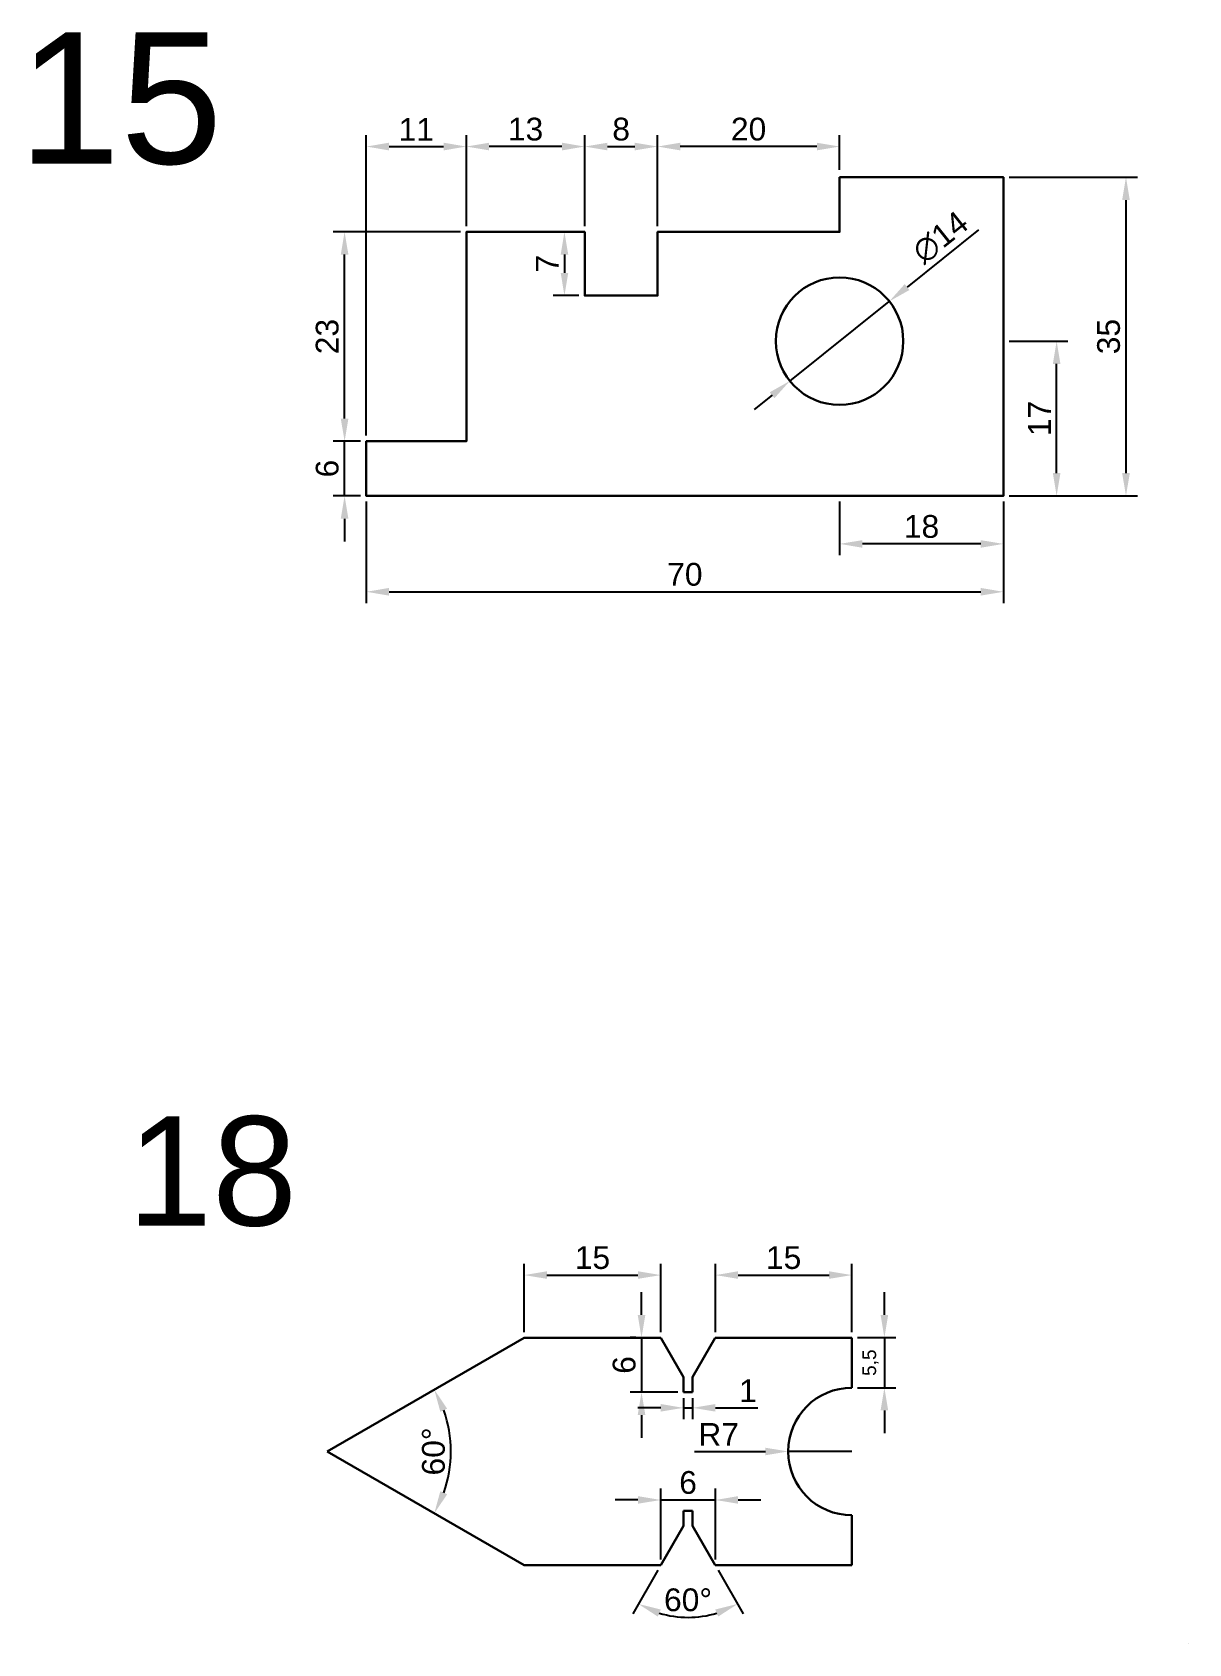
# Model space of a CAD drawing. Header units: millimetres. Extents: x 17 to 519, y -281 to 755.
# Drawn here: x 322.5 to 449.6, y 33.8 to 210.8 of the extents above; entities that cross this region are included whole.
import ezdxf

# ---------------------------------------------------------------- set-up
doc = ezdxf.new("R2010")
doc.units = ezdxf.units.MM
doc.layers.add('Contorno', color=255, linetype='Continuous', lineweight=30)
doc.layers.add('Cotas', color=5, linetype='Continuous', lineweight=9)
doc.styles.get("Standard").update_dxf_attribs({"font": 'arial.ttf'})
doc.dimstyles.new('ISO-25', dxfattribs={"dimtxt": 2.5, "dimasz": 2.5, "dimexe": 1.25, "dimexo": 0.625, "dimtad": 1, "dimtxsty": 'Standard', "dimcen": 2.5, "dimadec": 0, "dimazin": 0, "dimtfac": 1, "dimtmove": 0, "dimatfit": 3, "dimfxl": 1, "dimarcsym": 0})

# ---------------------------------------------------------------- blocks, each defined once
blk = doc.blocks.new('*D155')
at = {"layer": 'Cotas', "color": 0, "lineweight": -2, "transparency": 16777216}
for p, q in [((429.83, 194.87), (443.92, 194.87)), ((442.67, 192.37), (442.67, 162.37)), ((429.83, 159.87), (443.92, 159.87))]:
    blk.add_line(p, q, dxfattribs=at)
at = {"layer": 'Cotas', "color": 0, "transparency": 16777216}
for points in [[(442.25, 192.37), (443.09, 192.37), (442.67, 194.87)], [(442.25, 162.37), (443.09, 162.37), (442.67, 159.87)]]:
    blk.add_solid(points, dxfattribs=at)
at = {"layer": 'Defpoints', "color": 0, "transparency": 16777216}
for p in [(429.21, 194.87), (429.21, 159.87), (442.67, 159.87)]:
    blk.add_point(p, dxfattribs=at)
at = {"layer": 'Cotas', "color": 0, "transparency": 16777216, "insert": (440.77, 177.37), "char_height": 2.5, "attachment_point": 5, "rotation": 90}
blk.add_mtext('35', dxfattribs=at)
blk = doc.blocks.new('*D156')
at = {"layer": 'Cotas', "color": 0, "lineweight": -2, "transparency": 16777216}
for p, q in [((429.83, 176.87), (436.3, 176.87)), ((435.05, 162.37), (435.05, 174.37)), ((429.83, 159.87), (436.3, 159.87))]:
    blk.add_line(p, q, dxfattribs=at)
at = {"layer": 'Cotas', "color": 0, "transparency": 16777216}
for points in [[(434.64, 174.37), (435.47, 174.37), (435.05, 176.87)], [(434.64, 162.37), (435.47, 162.37), (435.05, 159.87)]]:
    blk.add_solid(points, dxfattribs=at)
at = {"layer": 'Defpoints', "color": 0, "transparency": 16777216}
for p in [(429.21, 176.87), (435.05, 176.87), (429.21, 159.87)]:
    blk.add_point(p, dxfattribs=at)
at = {"layer": 'Cotas', "color": 0, "transparency": 16777216, "insert": (433.17, 168.37), "char_height": 2.5, "attachment_point": 5, "rotation": 90}
blk.add_mtext('17', dxfattribs=at)
blk = doc.blocks.new('*D157')
at = {"layer": 'Cotas', "color": 0, "lineweight": -2, "transparency": 16777216}
for p, q in [((359.21, 159.24), (359.21, 148.09)), ((429.21, 159.24), (429.21, 148.09)), ((361.71, 149.34), (426.71, 149.34))]:
    blk.add_line(p, q, dxfattribs=at)
at = {"layer": 'Cotas', "color": 0, "transparency": 16777216}
for points in [[(361.71, 149.76), (361.71, 148.92), (359.21, 149.34)], [(426.71, 149.76), (426.71, 148.92), (429.21, 149.34)]]:
    blk.add_solid(points, dxfattribs=at)
at = {"layer": 'Defpoints', "color": 0, "transparency": 16777216}
for p in [(359.21, 159.87), (429.21, 159.87), (429.21, 149.34)]:
    blk.add_point(p, dxfattribs=at)
at = {"layer": 'Cotas', "color": 0, "transparency": 16777216, "insert": (394.21, 151.24), "char_height": 2.5, "attachment_point": 5}
blk.add_mtext('70', dxfattribs=at)
blk = doc.blocks.new('*D158')
at = {"layer": 'Cotas', "color": 0, "lineweight": -2, "transparency": 16777216}
for p, q in [((411.21, 159.24), (411.21, 153.35)), ((429.21, 159.24), (429.21, 153.35)), ((426.71, 154.6), (413.71, 154.6))]:
    blk.add_line(p, q, dxfattribs=at)
at = {"layer": 'Cotas', "color": 0, "transparency": 16777216}
for points in [[(413.71, 155.01), (413.71, 154.18), (411.21, 154.6)], [(426.71, 155.01), (426.71, 154.18), (429.21, 154.6)]]:
    blk.add_solid(points, dxfattribs=at)
at = {"layer": 'Defpoints', "color": 0, "transparency": 16777216}
for p in [(411.21, 159.87), (429.21, 159.87), (411.21, 154.6)]:
    blk.add_point(p, dxfattribs=at)
at = {"layer": 'Cotas', "color": 0, "transparency": 16777216, "insert": (420.21, 156.5), "char_height": 2.5, "attachment_point": 5}
blk.add_mtext('18', dxfattribs=at)
blk = doc.blocks.new('*D159')
at = {"layer": 'Cotas', "color": 0, "lineweight": -2, "transparency": 16777216}
for p, q in [((426.46, 189.08), (418.62, 182.81)), ((405.74, 172.49), (416.67, 181.24)), ((403.79, 170.93), (401.84, 169.37))]:
    blk.add_line(p, q, dxfattribs=at)
at = {"layer": 'Cotas', "color": 0, "transparency": 16777216}
for points in [[(418.36, 183.13), (418.88, 182.48), (416.67, 181.24)], [(403.53, 171.25), (404.05, 170.6), (405.74, 172.49)]]:
    blk.add_solid(points, dxfattribs=at)
at = {"layer": 'Defpoints', "color": 0, "transparency": 16777216}
for p in [(416.67, 181.24), (405.74, 172.49)]:
    blk.add_point(p, dxfattribs=at)
at = {"layer": 'Cotas', "color": 0, "transparency": 16777216, "insert": (422.29, 188.26), "char_height": 2.5, "attachment_point": 5, "rotation": 38.6856}
blk.add_mtext('∅14', dxfattribs=at)
blk = doc.blocks.new('*D160')
at = {"layer": 'Cotas', "color": 0, "lineweight": -2, "transparency": 16777216}
for p, q in [((356.83, 168.37), (356.83, 170.87)), ((358.58, 165.87), (355.58, 165.87)), ((356.83, 159.87), (356.83, 165.87)), ((358.58, 159.87), (355.58, 159.87)), ((356.83, 157.37), (356.83, 154.87))]:
    blk.add_line(p, q, dxfattribs=at)
at = {"layer": 'Cotas', "color": 0, "transparency": 16777216}
for points in [[(356.41, 168.37), (357.25, 168.37), (356.83, 165.87)], [(356.41, 157.37), (357.25, 157.37), (356.83, 159.87)]]:
    blk.add_solid(points, dxfattribs=at)
at = {"layer": 'Defpoints', "color": 0, "transparency": 16777216}
for p in [(356.83, 165.87), (359.21, 165.87), (359.21, 159.87)]:
    blk.add_point(p, dxfattribs=at)
at = {"layer": 'Cotas', "color": 0, "transparency": 16777216, "insert": (354.93, 162.87), "char_height": 2.5, "attachment_point": 5, "rotation": 90}
blk.add_mtext('6', dxfattribs=at)
blk = doc.blocks.new('*D161')
at = {"layer": 'Cotas', "color": 0, "lineweight": -2, "transparency": 16777216}
for p, q in [((369.58, 188.87), (355.58, 188.87)), ((356.83, 168.37), (356.83, 186.37)), ((358.58, 165.87), (355.58, 165.87))]:
    blk.add_line(p, q, dxfattribs=at)
at = {"layer": 'Cotas', "color": 0, "transparency": 16777216}
for points in [[(356.41, 186.37), (357.25, 186.37), (356.83, 188.87)], [(356.41, 168.37), (357.25, 168.37), (356.83, 165.87)]]:
    blk.add_solid(points, dxfattribs=at)
at = {"layer": 'Defpoints', "color": 0, "transparency": 16777216}
for p in [(356.83, 188.87), (370.21, 188.87), (359.21, 165.87)]:
    blk.add_point(p, dxfattribs=at)
at = {"layer": 'Cotas', "color": 0, "transparency": 16777216, "insert": (354.93, 177.37), "char_height": 2.5, "attachment_point": 5, "rotation": 90}
blk.add_mtext('23', dxfattribs=at)
blk = doc.blocks.new('*D162')
at = {"layer": 'Cotas', "color": 0, "lineweight": -2, "transparency": 16777216}
for p, q in [((359.21, 166.49), (359.21, 199.49)), ((361.71, 198.24), (367.71, 198.24)), ((370.21, 189.49), (370.21, 199.49))]:
    blk.add_line(p, q, dxfattribs=at)
at = {"layer": 'Cotas', "color": 0, "transparency": 16777216}
for points in [[(361.71, 198.66), (361.71, 197.82), (359.21, 198.24)], [(367.71, 198.66), (367.71, 197.82), (370.21, 198.24)]]:
    blk.add_solid(points, dxfattribs=at)
at = {"layer": 'Defpoints', "color": 0, "transparency": 16777216}
for p in [(370.21, 198.24), (370.21, 188.87), (359.21, 165.87)]:
    blk.add_point(p, dxfattribs=at)
at = {"layer": 'Cotas', "color": 0, "transparency": 16777216, "insert": (364.71, 200.12), "char_height": 2.5, "attachment_point": 5}
blk.add_mtext('11', dxfattribs=at)
blk = doc.blocks.new('*D163')
at = {"layer": 'Cotas', "color": 0, "lineweight": -2, "transparency": 16777216}
for p, q in [((370.21, 189.49), (370.21, 199.49)), ((380.71, 198.24), (372.71, 198.24)), ((383.21, 189.49), (383.21, 199.49))]:
    blk.add_line(p, q, dxfattribs=at)
at = {"layer": 'Cotas', "color": 0, "transparency": 16777216}
for points in [[(372.71, 198.66), (372.71, 197.82), (370.21, 198.24)], [(380.71, 198.66), (380.71, 197.82), (383.21, 198.24)]]:
    blk.add_solid(points, dxfattribs=at)
at = {"layer": 'Defpoints', "color": 0, "transparency": 16777216}
for p in [(370.21, 198.24), (370.21, 188.87), (383.21, 188.87)]:
    blk.add_point(p, dxfattribs=at)
at = {"layer": 'Cotas', "color": 0, "transparency": 16777216, "insert": (376.71, 200.14), "char_height": 2.5, "attachment_point": 5}
blk.add_mtext('13', dxfattribs=at)
blk = doc.blocks.new('*D164')
at = {"layer": 'Cotas', "color": 0, "lineweight": -2, "transparency": 16777216}
for p, q in [((383.21, 189.49), (383.21, 199.49)), ((385.71, 198.24), (388.71, 198.24)), ((391.21, 189.49), (391.21, 199.49))]:
    blk.add_line(p, q, dxfattribs=at)
at = {"layer": 'Cotas', "color": 0, "transparency": 16777216}
for points in [[(385.71, 198.66), (385.71, 197.82), (383.21, 198.24)], [(388.71, 198.66), (388.71, 197.82), (391.21, 198.24)]]:
    blk.add_solid(points, dxfattribs=at)
at = {"layer": 'Defpoints', "color": 0, "transparency": 16777216}
for p in [(391.21, 198.24), (383.21, 188.87), (391.21, 188.87)]:
    blk.add_point(p, dxfattribs=at)
at = {"layer": 'Cotas', "color": 0, "transparency": 16777216, "insert": (387.21, 200.14), "char_height": 2.5, "attachment_point": 5}
blk.add_mtext('8', dxfattribs=at)
blk = doc.blocks.new('*D165')
at = {"layer": 'Cotas', "color": 0, "lineweight": -2, "transparency": 16777216}
for p, q in [((391.21, 189.49), (391.21, 199.49)), ((408.71, 198.24), (393.71, 198.24)), ((411.21, 195.69), (411.21, 199.49))]:
    blk.add_line(p, q, dxfattribs=at)
at = {"layer": 'Cotas', "color": 0, "transparency": 16777216}
for points in [[(393.71, 198.66), (393.71, 197.82), (391.21, 198.24)], [(408.71, 198.66), (408.71, 197.82), (411.21, 198.24)]]:
    blk.add_solid(points, dxfattribs=at)
at = {"layer": 'Defpoints', "color": 0, "transparency": 16777216}
for p in [(391.21, 198.24), (411.21, 195.06), (391.21, 188.87)]:
    blk.add_point(p, dxfattribs=at)
at = {"layer": 'Cotas', "color": 0, "transparency": 16777216, "insert": (401.21, 200.14), "char_height": 2.5, "attachment_point": 5}
blk.add_mtext('20', dxfattribs=at)
blk = doc.blocks.new('*D166')
at = {"layer": 'Cotas', "color": 0, "lineweight": -2, "transparency": 16777216}
for p, q in [((382.58, 188.87), (379.73, 188.87)), ((380.98, 186.37), (380.98, 184.37)), ((382.58, 181.87), (379.73, 181.87))]:
    blk.add_line(p, q, dxfattribs=at)
at = {"layer": 'Cotas', "color": 0, "transparency": 16777216}
for points in [[(380.57, 186.37), (381.4, 186.37), (380.98, 188.87)], [(380.57, 184.37), (381.4, 184.37), (380.98, 181.87)]]:
    blk.add_solid(points, dxfattribs=at)
at = {"layer": 'Defpoints', "color": 0, "transparency": 16777216}
for p in [(383.21, 188.87), (380.98, 181.87), (383.21, 181.87)]:
    blk.add_point(p, dxfattribs=at)
at = {"layer": 'Cotas', "color": 0, "transparency": 16777216, "insert": (379.11, 185.37), "char_height": 2.5, "attachment_point": 5, "rotation": 90}
blk.add_mtext('7', dxfattribs=at)
blk = doc.blocks.new('*D187')
at = {"layer": 'Cotas', "color": 0, "lineweight": -2, "transparency": 16777216}
blk.add_arc((354.91, 54.92), 13.6, 340.5505, 19.4495, dxfattribs=at)
at = {"layer": 'Cotas', "color": 0, "transparency": 16777216}
for points in [[(367.35, 59.27), (368.1, 59.62), (366.68, 61.72)], [(368.1, 50.22), (367.35, 50.56), (366.68, 48.12)]]:
    blk.add_solid(points, dxfattribs=at)
at = {"layer": 'Defpoints', "color": 0, "transparency": 16777216}
for p in [(376.56, 67.42), (354.91, 54.92), (354.91, 54.92), (368.3, 52.56), (376.56, 42.42)]:
    blk.add_point(p, dxfattribs=at)
at = {"layer": 'Cotas', "color": 0, "transparency": 16777216, "insert": (366.6, 54.92), "char_height": 2.5, "attachment_point": 5, "rotation": 90}
blk.add_mtext('60°', dxfattribs=at)
blk = doc.blocks.new('*D188')
at = {"layer": 'Cotas', "color": 0, "lineweight": -2, "transparency": 16777216}
for p, q in [((391.24, 41.88), (388.48, 37.09)), ((397.87, 41.88), (400.63, 37.09))]:
    blk.add_line(p, q, dxfattribs=at)
blk.add_arc((394.56, 47.61), 10.91, 253.1638, 286.8362, dxfattribs=at)
at = {"layer": 'Cotas', "color": 0, "transparency": 16777216}
for points in [[(391.23, 36.79), (391.56, 37.56), (389.1, 38.17)], [(397.55, 37.56), (397.88, 36.79), (400.01, 38.17)]]:
    blk.add_solid(points, dxfattribs=at)
at = {"layer": 'Defpoints', "color": 0, "transparency": 16777216}
for p in [(394.06, 46.75), (395.06, 46.75), (391.56, 42.42), (397.56, 42.42), (392.66, 36.87)]:
    blk.add_point(p, dxfattribs=at)
at = {"layer": 'Cotas', "color": 0, "transparency": 16777216, "insert": (394.56, 38.61), "char_height": 2.5, "attachment_point": 5}
blk.add_mtext('60°', dxfattribs=at)
blk = doc.blocks.new('*D189')
at = {"layer": 'Cotas', "color": 0, "lineweight": -2, "transparency": 16777216}
for p, q in [((389.06, 49.59), (386.56, 49.59)), ((391.56, 43.04), (391.56, 50.84)), ((391.56, 49.59), (397.56, 49.59)), ((397.56, 43.04), (397.56, 50.84)), ((400.06, 49.59), (402.56, 49.59))]:
    blk.add_line(p, q, dxfattribs=at)
at = {"layer": 'Cotas', "color": 0, "transparency": 16777216}
for points in [[(389.06, 50.01), (389.06, 49.18), (391.56, 49.59)], [(400.06, 50.01), (400.06, 49.18), (397.56, 49.59)]]:
    blk.add_solid(points, dxfattribs=at)
at = {"layer": 'Defpoints', "color": 0, "transparency": 16777216}
for p in [(397.56, 49.59), (391.56, 42.42), (397.56, 42.42)]:
    blk.add_point(p, dxfattribs=at)
at = {"layer": 'Cotas', "color": 0, "transparency": 16777216, "insert": (394.56, 51.5), "char_height": 2.5, "attachment_point": 5}
blk.add_mtext('6', dxfattribs=at)
blk = doc.blocks.new('*D190')
at = {"layer": 'Cotas', "color": 0, "lineweight": -2, "transparency": 16777216}
for p, q in [((394.06, 60.79), (394.06, 58.46)), ((395.06, 60.79), (395.06, 58.46)), ((391.56, 59.71), (389.06, 59.71)), ((394.06, 59.71), (395.06, 59.71)), ((397.56, 59.71), (402.23, 59.71))]:
    blk.add_line(p, q, dxfattribs=at)
at = {"layer": 'Cotas', "color": 0, "transparency": 16777216}
for points in [[(391.56, 60.13), (391.56, 59.3), (394.06, 59.71)], [(397.56, 60.13), (397.56, 59.3), (395.06, 59.71)]]:
    blk.add_solid(points, dxfattribs=at)
at = {"layer": 'Defpoints', "color": 0, "transparency": 16777216}
for p in [(394.06, 61.42), (395.06, 61.42), (395.06, 59.71)]:
    blk.add_point(p, dxfattribs=at)
at = {"layer": 'Cotas', "color": 0, "transparency": 16777216, "insert": (401.14, 61.59), "char_height": 2.5, "attachment_point": 5}
blk.add_mtext('1', dxfattribs=at)
blk = doc.blocks.new('*D191')
at = {"layer": 'Cotas', "color": 0, "lineweight": -2, "transparency": 16777216}
for p, q in [((389.45, 69.92), (389.45, 72.42)), ((388.82, 67.42), (388.2, 67.42)), ((389.45, 67.42), (389.45, 61.42)), ((393.43, 61.42), (388.2, 61.42)), ((389.45, 58.92), (389.45, 56.42))]:
    blk.add_line(p, q, dxfattribs=at)
at = {"layer": 'Cotas', "color": 0, "transparency": 16777216}
for points in [[(389.03, 69.92), (389.87, 69.92), (389.45, 67.42)], [(389.03, 58.92), (389.87, 58.92), (389.45, 61.42)]]:
    blk.add_solid(points, dxfattribs=at)
at = {"layer": 'Defpoints', "color": 0, "transparency": 16777216}
for p in [(389.45, 67.42), (389.45, 61.42), (394.06, 61.42)]:
    blk.add_point(p, dxfattribs=at)
at = {"layer": 'Cotas', "color": 0, "transparency": 16777216, "insert": (387.55, 64.42), "char_height": 2.5, "attachment_point": 5, "rotation": 90}
blk.add_mtext('6', dxfattribs=at)
blk = doc.blocks.new('*D192')
at = {"layer": 'Cotas', "color": 0, "lineweight": -2, "transparency": 16777216}
for p, q in [((376.56, 68.04), (376.56, 75.54)), ((391.56, 68.04), (391.56, 75.54)), ((379.06, 74.29), (389.06, 74.29))]:
    blk.add_line(p, q, dxfattribs=at)
at = {"layer": 'Cotas', "color": 0, "transparency": 16777216}
for points in [[(379.06, 74.71), (379.06, 73.88), (376.56, 74.29)], [(389.06, 74.71), (389.06, 73.88), (391.56, 74.29)]]:
    blk.add_solid(points, dxfattribs=at)
at = {"layer": 'Defpoints', "color": 0, "transparency": 16777216}
for p in [(391.56, 74.29), (376.56, 67.42), (391.56, 67.42)]:
    blk.add_point(p, dxfattribs=at)
at = {"layer": 'Cotas', "color": 0, "transparency": 16777216, "insert": (384.06, 76.2), "char_height": 2.5, "attachment_point": 5}
blk.add_mtext('15', dxfattribs=at)
blk = doc.blocks.new('*D193')
at = {"layer": 'Cotas', "color": 0, "lineweight": -2, "transparency": 16777216}
for p, q in [((397.56, 68.04), (397.56, 75.54)), ((412.56, 68.04), (412.56, 75.54)), ((400.06, 74.29), (410.06, 74.29))]:
    blk.add_line(p, q, dxfattribs=at)
at = {"layer": 'Cotas', "color": 0, "transparency": 16777216}
for points in [[(400.06, 74.71), (400.06, 73.88), (397.56, 74.29)], [(410.06, 74.71), (410.06, 73.88), (412.56, 74.29)]]:
    blk.add_solid(points, dxfattribs=at)
at = {"layer": 'Defpoints', "color": 0, "transparency": 16777216}
for p in [(412.56, 74.29), (397.56, 67.42), (412.56, 67.42)]:
    blk.add_point(p, dxfattribs=at)
at = {"layer": 'Cotas', "color": 0, "transparency": 16777216, "insert": (405.06, 76.2), "char_height": 2.5, "attachment_point": 5}
blk.add_mtext('15', dxfattribs=at)
blk = doc.blocks.new('*D194')
at = {"layer": 'Cotas', "color": 0, "lineweight": -2, "transparency": 16777216}
for p, q in [((416.13, 69.92), (416.13, 72.42)), ((413.18, 67.42), (417.38, 67.42)), ((416.13, 67.42), (416.13, 61.92)), ((413.18, 61.92), (417.38, 61.92)), ((416.13, 59.42), (416.13, 56.92))]:
    blk.add_line(p, q, dxfattribs=at)
at = {"layer": 'Cotas', "color": 0, "transparency": 16777216}
for points in [[(415.71, 69.92), (416.55, 69.92), (416.13, 67.42)], [(415.71, 59.42), (416.55, 59.42), (416.13, 61.92)]]:
    blk.add_solid(points, dxfattribs=at)
at = {"layer": 'Defpoints', "color": 0, "transparency": 16777216}
for p in [(412.56, 67.42), (412.56, 61.92), (416.13, 61.92)]:
    blk.add_point(p, dxfattribs=at)
at = {"layer": 'Cotas', "color": 0, "transparency": 16777216, "insert": (414.61, 64.67), "char_height": 2.5, "attachment_point": 5, "rotation": 90}
blk.add_mtext('{\\H0.6x;5,5}', dxfattribs=at)
blk = doc.blocks.new('*D195')
at = {"layer": 'Cotas', "color": 0, "lineweight": -2, "transparency": 16777216}
for p, q in [((395.28, 54.92), (403.06, 54.92)), ((412.56, 54.92), (405.56, 54.92))]:
    blk.add_line(p, q, dxfattribs=at)
at = {"layer": 'Cotas', "color": 0, "transparency": 16777216}
blk.add_solid([(403.06, 55.33), (403.06, 54.5), (405.56, 54.92)], dxfattribs=at)
at = {"layer": 'Defpoints', "color": 0, "transparency": 16777216}
for p in [(405.56, 54.92), (412.56, 54.92)]:
    blk.add_point(p, dxfattribs=at)
at = {"layer": 'Cotas', "color": 0, "transparency": 16777216, "insert": (397.92, 56.79), "char_height": 2.5, "attachment_point": 5}
blk.add_mtext('R7', dxfattribs=at)

msp = doc.modelspace()

# ---------------------------------------------------------------- linework, layer by layer
at = {"layer": 'Contorno'}
for p, q in [((354.906, 54.917), (376.557, 67.417)), ((391.557, 67.417), (376.557, 67.417)), ((391.557, 67.417), (394.057, 63.087)), ((397.557, 67.417), (395.057, 63.087)), ((412.557, 67.417), (397.557, 67.417)), ((412.557, 61.917), (412.557, 67.417)), ((394.057, 63.087), (394.057, 61.417)), ((395.057, 63.087), (395.057, 61.417)), ((394.057, 61.417), (395.057, 61.417)), ((376.557, 42.417), (354.906, 54.917)), ((394.057, 46.748), (394.057, 48.417)), ((395.057, 48.417), (394.057, 48.417)), ((395.057, 46.748), (395.057, 48.417)), ((412.557, 47.917), (412.557, 42.417)), ((391.557, 42.417), (394.057, 46.748)), ((397.557, 42.417), (395.057, 46.748)), ((391.557, 42.417), (376.557, 42.417)), ((412.557, 42.417), (397.557, 42.417)), ((449.569, 33.798), (449.569, 33.798))]:
    msp.add_line(p, q, dxfattribs=at)
msp.add_lwpolyline([(411.209, 194.867), (411.209, 188.867), (391.209, 188.867), (391.209, 181.867), (383.209, 181.867), (383.209, 188.867), (370.209, 188.867), (370.209, 165.867), (359.209, 165.867), (359.209, 159.867), (429.209, 159.867), (429.209, 194.867), (411.209, 194.867)], dxfattribs=at)
msp.add_circle((411.209, 176.867), 7, dxfattribs=at)
msp.add_arc((412.557, 54.917), 7, 90, 270, dxfattribs=at)

# ---------------------------------------------------------------- texts
msp.add_text('15', height=14.443).set_placement((320.978, 196.353))
at = {"layer": 'Cotas', "insert": (332.961, 91.731), "char_height": 12, "attachment_point": 1}
msp.add_mtext_dynamic_manual_height_columns('{\\C0;18\\P^I}', width=43.2234, gutter_width=28.37, heights=[0], dxfattribs=at)

# ---------------------------------------------------------------- dimensions: what is measured, and where the dimension line sits
at = {"layer": 'Cotas'}
for base, p1, p2, picture, middle in [((370.209, 198.24), (383.209, 188.867), (370.209, 188.867), '*D163', (376.709, 200.143)), ((391.209, 198.24), (411.209, 195.062), (391.209, 188.867), '*D165', (401.209, 200.142)), ((370.209, 198.24), (359.209, 165.867), (370.209, 188.867), '*D162', (364.709, 200.12)), ((429.209, 149.341), (359.209, 159.867), (429.209, 159.867), '*D157', (394.209, 151.242)), ((411.209, 154.597), (429.209, 159.867), (411.209, 159.867), '*D158', (420.209, 156.498)), ((391.557, 74.294), (376.557, 67.417), (391.557, 67.417), '*D192', (384.057, 76.195)), ((412.557, 74.294), (397.557, 67.417), (412.557, 67.417), '*D193', (405.057, 76.195)), ((395.057, 59.714), (394.057, 61.417), (395.057, 61.417), '*D190', (401.142, 61.594)), ((397.557, 49.594), (391.557, 42.417), (397.557, 42.417), '*D189', (394.557, 51.496))]:
    dim = msp.add_linear_dim(base=base, p1=p1, p2=p2, dimstyle='ISO-25', dxfattribs=at)
    dim.commit()
    dim.dimension.update_dxf_attribs({"geometry": picture, "text_midpoint": middle})
dim = msp.add_linear_dim(base=(391.209, 198.24), p1=(383.209, 188.867), p2=(391.209, 188.867), dimstyle='ISO-25', dxfattribs=at)
dim.commit()
dim.dimension.update_dxf_attribs({"geometry": '*D164', "text_midpoint": (387.209, 198.24), "dimtype": 160})
for base, p1, p2, picture, middle in [((442.669, 159.867), (429.209, 194.867), (429.209, 159.867), '*D155', (440.767, 177.367)), ((356.829, 188.867), (359.209, 165.867), (370.209, 188.867), '*D161', (354.927, 177.367)), ((380.984, 181.867), (383.209, 188.867), (383.209, 181.867), '*D166', (379.109, 185.367)), ((435.053, 176.867), (429.209, 159.867), (429.209, 176.867), '*D156', (433.173, 168.367)), ((356.829, 165.867), (359.209, 159.867), (359.209, 165.867), '*D160', (354.928, 162.867)), ((389.45, 61.417), (389.45, 67.417), (394.057, 61.417), '*D191', (387.549, 64.417))]:
    dim = msp.add_linear_dim(base=base, p1=p1, p2=p2, angle=90, dimstyle='ISO-25', dxfattribs=at)
    dim.commit()
    dim.dimension.update_dxf_attribs({"geometry": picture, "text_midpoint": middle})
dim = msp.add_diameter_dim_2p(p1=(405.745, 172.492), p2=(416.673, 181.243), dimstyle='ISO-25', dxfattribs=at)
dim.commit()
dim.dimension.update_dxf_attribs({"geometry": '*D159', "text_midpoint": (422.287, 188.264)})
dim = msp.add_linear_dim(base=(416.13, 61.917), p1=(412.557, 67.417), p2=(412.557, 61.917), angle=90, text='{\\H0.6x;<>}', dimstyle='ISO-25', dxfattribs=at)
dim.commit()
dim.dimension.update_dxf_attribs({"geometry": '*D194', "text_midpoint": (414.607, 64.667)})
for base, line1, line2, picture, middle in [((368.295, 52.557), ((376.557, 42.417), (354.906, 54.917)), ((354.906, 54.917), (376.557, 67.417)), '*D187', (366.601, 54.917)), ((392.663, 36.874), ((397.557, 42.417), (395.057, 46.748)), ((391.557, 42.417), (394.057, 46.748)), '*D188', (394.557, 38.61))]:
    dim = msp.add_angular_dim_2l(base=base, line1=line1, line2=line2, dimstyle='ISO-25', dxfattribs=at)
    dim.commit()
    dim.dimension.update_dxf_attribs({"geometry": picture, "text_midpoint": middle})
dim = msp.add_radius_dim(center=(412.557, 54.917), mpoint=(405.557, 54.917), dimstyle='ISO-25', dxfattribs=at)
dim.commit()
dim.dimension.update_dxf_attribs({"geometry": '*D195', "text_midpoint": (397.916, 56.792)})

doc.saveas('drawing.dxf')
